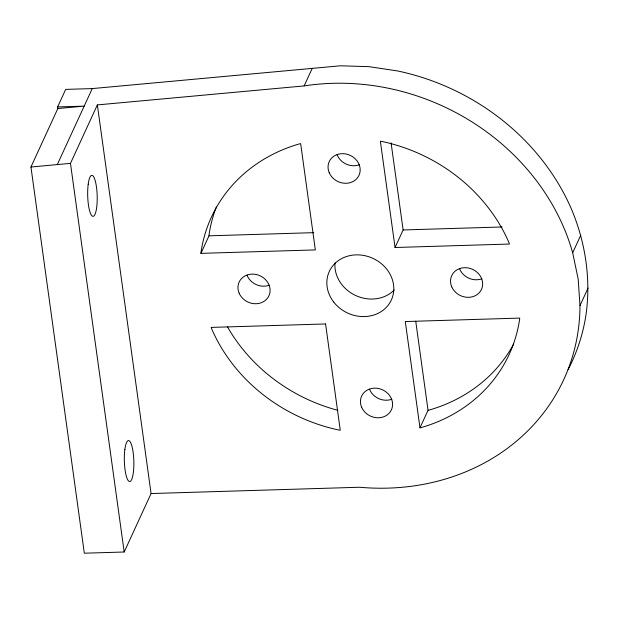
<?xml version="1.0" encoding="UTF-8"?>
<svg xmlns="http://www.w3.org/2000/svg" width="619" height="619" viewBox="0 0 619 619"><rect width="100%" height="100%" fill="white"/><g stroke="black" fill="none" stroke-linecap="round" stroke-linejoin="round"><path stroke-width="0.93" d="M200.927 253.357L201.028 252.049A163.942 144.614 24.7 0 1 299.287 143.925L300.656 143.623L315.342 249.906L200.927 253.357L208.99 235.824L209.09 234.508A163.942 144.614 24.7 0 1 216.348 207.001M151.075 493.544L359.608 487.246A224.055 197.639 24.7 0 0 579.98 305.616L578.192 279.146L572.683 252.784A224.055 197.639 24.7 0 0 304.146 85.917L97.361 104.913L151.075 493.544L124.187 552.001L84.323 553.208L30.95 167.006L57.838 108.542L57.613 106.925L65.684 89.391L92.254 88.587L340.411 65.792L369.086 66.666L397.754 70.984A224.055 197.639 24.7 0 1 571.6 209.446C585.412 242.408 590.967 278.72 586.077 314.212A224.055 197.639 24.7 0 1 568.072 369.682M57.296 164.584L92.254 88.587M124.187 552.001L70.473 163.377L97.361 104.913M304.146 85.917L312.208 68.384M395.054 247.499L380.368 141.217L381.807 141.434A163.942 144.614 24.7 0 1 509.011 242.741L509.468 244.041L395.054 247.499L403.124 229.959L391.076 142.827M419.976 427.83L405.29 321.547L519.705 318.089L519.604 319.404A163.942 144.614 24.7 0 1 421.346 427.528L419.976 427.83L428.046 410.289L415.736 321.238M572.683 252.784L580.746 235.243M579.98 305.616L588.05 288.083M428.046 410.289L429.416 409.987A163.942 144.614 24.7 0 0 513.693 343.971M57.838 108.542L84.184 106.128L57.613 106.925M30.95 167.006L70.473 163.377M208.99 235.824L313.794 232.659M403.124 229.959L502.156 226.972M337.866 410.327A163.942 144.614 24.7 0 1 227.521 326.894M391.796 399.24A16.396 14.461 24.7 0 1 369.504 389.196M481.876 278.79A16.396 14.461 24.7 0 1 459.577 268.747M359.391 164.762A16.396 14.461 24.7 0 1 337.092 154.719M269.311 285.212A16.396 14.461 24.7 0 1 247.012 275.169M394.28 289.932A34.153 30.13 24.7 0 1 355.917 295.619A34.153 30.13 24.7 0 1 334.995 262.92M325.579 323.954L211.164 327.405L211.621 328.704A163.942 144.614 24.7 0 0 338.825 430.019L340.264 430.236L325.579 323.954M239.166 293.236A16.396 14.461 24.7 0 0 266.75 299.062A16.396 14.461 24.7 0 0 256.181 274.503A16.396 14.461 24.7 0 0 239.166 293.236M361.651 407.263A16.396 14.461 24.7 0 0 389.243 413.097A16.396 14.461 24.7 0 0 378.666 388.539A16.396 14.461 24.7 0 0 361.651 407.263M451.731 286.814A16.396 14.461 24.7 0 0 479.323 292.648A16.396 14.461 24.7 0 0 468.745 268.089A16.396 14.461 24.7 0 0 451.731 286.814M329.246 172.778A16.396 14.461 24.7 0 0 356.83 178.612A16.396 14.461 24.7 0 0 346.261 154.054A16.396 14.461 24.7 0 0 329.246 172.778M333.687 302.018A34.153 30.13 24.7 0 0 391.208 300.285A34.153 30.13 24.7 0 0 356.049 254.873A34.153 30.13 24.7 0 0 333.687 302.018M88.208 184.207A20.489 4.735 88.3 0 0 92.641 216.271A20.489 4.735 88.3 0 0 96.479 187.085A20.489 4.735 88.3 0 0 88.208 184.207M124.868 449.425A20.489 4.735 88.3 0 0 129.301 481.481A20.489 4.735 88.3 0 0 133.131 452.303A20.489 4.735 88.3 0 0 124.868 449.425"/></g></svg>
